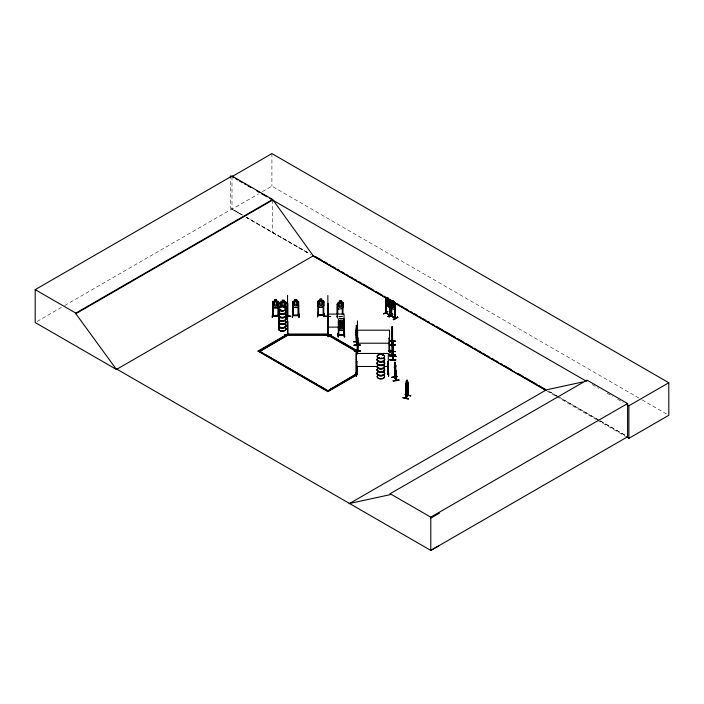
<?xml version="1.0" encoding="UTF-8"?>
<svg xmlns="http://www.w3.org/2000/svg" width="704" height="704" viewBox="0 0 704 704"><rect width="100%" height="100%" fill="white"/><g stroke="black" fill="none" stroke-linecap="round" stroke-linejoin="round"><path stroke-width="0.53" stroke-dasharray="3.52 2.64" d="M337.172 317.319L337.814 317.214M342.311 316.043L342.311 316.518L338.712 317.073M336.389 315.462L337.656 319.079M337.286 315.251C335.79 318.63 339.011 317.196 337.366 316.976M37.101 321.455L63.703 306.09M64.654 305.545L232.003 208.921L242.396 214.922M232.003 176.634L232.003 209.194L258.614 193.838M262.407 191.638L271.911 186.155L641.194 399.362M337.753 317.372L337.753 315.058M338.712 316.738L342.311 316.184M342.364 316.298L337.313 316.958M337.357 317.434L337.234 315.137M328.953 316.149L330.95 316.413L328.064 316.422M328.953 316.228L330.95 316.202M337.814 316.738L337.867 317.328M242.255 215.002L230.41 208.19L230.41 179.133M246.048 217.184L308.528 253.114L246.18 217.105M558.65 396.95L548.24 390.958L558.624 396.959M599.359 420.358L559.601 397.487L599.254 420.42M600.301 420.895L625.865 435.6M642.154 399.907L668.8 415.298M592.161 384.569L598.752 388.37M607.226 393.263L612.885 396.528M617.593 399.247L623.242 402.512M600.195 420.957L625.706 435.688M232.003 209.194L242.396 215.195M246.18 217.378L310.737 254.646M546.973 391.037L555.544 395.991M556.503 396.537L596.508 419.637M597.458 420.191L625.082 436.137M272.633 200.086L272.633 232.646M271.911 153.595L271.911 186.155M380.89 357.201A3.722 2.147 0 0 1 381.85 357.271"/><path stroke-width="1.06" d="M392.216 332.772L392.26 331.03M392.779 347.873L392.823 346.13M392.19 346.491L392.366 341.889M392.841 346.817C392.744 353.408 393.149 343.024 392.762 347.758M389.338 344.766C407.678 344.907 376.886 344.766 395.314 345.03M389.893 360.061L395.877 359.682L389.902 359.638L395.877 360.149L389.902 359.894M389.356 354.675C408.038 355.661 377.001 354.253 395.34 354.781M392.26 343.05L392.568 341.229M392.26 354.165L392.577 351.534L392.454 354.992L392.55 328.381L392.225 330.818M392.181 340.982L392.286 339.302L392.198 340.402M392.779 347.952L392.779 349.219L392.744 348.322M392.797 344.951L392.718 345.91L392.806 341.475L392.726 359.841M392.181 330.229L392.26 329.12M392.744 345.33L392.823 344.212M392.198 343.394L392.462 344.485M356.787 342.936L357.254 345.083L356.321 341.686M356.321 341.519L356.33 341.722M356.62 341.528L353.417 341.686L356.602 341.713L356.981 344.59M392.577 338.545L392.357 351.912L392.242 326.383L392.234 329.85M392.198 332.658L392.445 331.443L392.269 333.661M392.304 327.985L392.33 327.21M392.234 332.878L392.234 336.327L392.154 335.069M392.225 344.784L392.55 341.405L392.462 344.81M392.322 338.246L392.357 337.454M392.735 351.419L392.894 348.735M393.114 343.473L392.841 356.77M392.788 359.876L392.858 356.497M392.867 356.303L393.026 359.911L392.867 341.484M395.331 355.212L389.356 354.966M389.576 350.654L389.488 351.498L395.463 351.569L388.934 351.27L388.978 338.105L389.523 338.228L388.978 338.105M356.611 334.004L356.514 330.968L356.655 335.192M356.567 330.827L356.69 337.198L356.488 334.673L356.286 335.254M356.277 335.183C356.259 319.396 355.969 344.344 356.919 338.404M356.682 333.573L356.629 332.464M405.847 389.981L405.53 388.74L405.786 389.972L407.563 387.49L407.722 385.616M407.581 387.517L407.81 385.598M356.488 333.942L356.611 333.335M402.899 397.804L408.452 398.878M408.443 399.106L402.917 397.558M356.919 344.326L356.893 344.81M356.805 336.565L356.682 337.278L356.347 334.391M287.83 315.902L287.83 316.615M287.558 321.42L287.566 334.796L287.558 295.398M327.862 316.334L324.966 316.246L328.099 316.73M327.853 334.91L327.853 334.435M279.805 310.191L280.72 309.786M280.306 310.235L280.104 309.663M279.902 310.262L280.412 310.094M280.72 310.262L280.597 309.698M284.249 307.745L284.706 307.745M284.794 307.666L284.196 307.604M284.522 307.349L284.557 307.727M378.91 357.579L378.506 357.544M383.416 355.37L382.756 355.37L383.231 355.467M382.941 355.467L383.372 355.467M383.372 355.362L382.853 355.238M328.029 333.318L328.073 336.82L327.906 333.335M392.304 351.604L392.19 354.913M405.592 384.446L405.856 383.513L405.601 398.446L408.065 394.865L407.598 395.604L407.827 382.254L408.047 395.375L407.783 381.357M408.065 395.34L405.847 397.619M405.821 385.106L405.847 398.094M408.021 395.366L405.891 398.438M406.27 381.216L407.07 380.178L406.27 381.216L405.926 383.891L406.058 398.156M287.769 303.31L287.804 316.615M287.795 334.743L287.769 321.42M356.462 331.426L356.303 330.634M391.811 308.651L392.322 303.072L388.599 300.388L388.159 300.705L388.59 306.838L391.89 308.695L388.634 306.812M391.846 308.722L392.366 307.375M394.891 310.086L395.366 308.766L394.847 310.112L391.609 308.211M328.099 314.09L344.045 314.09L344.221 335.306L344.247 320.065L343.526 318.525L338.958 318.472L338.351 320.1L338.29 335.324L338.334 334.673L344.256 334.682M337.339 307.754L337.92 309.258L342.373 308.563L343.024 306.874L343.006 302.535L342.338 302.069L337.92 302.755L337.322 303.424L337.286 314.169M342.373 308.563L343.006 306.838M394.689 370.665C395.525 373.243 393.58 377.96 394.838 376.992M285.375 308.202L286.026 306.618M285.419 308.255L286.097 306.627M298.663 305.958L297.994 307.586L293.383 307.551L292.776 305.95M323.752 305.439L323.101 307.023C317.478 308.563 317.566 305.8 317.926 301.145L318.551 300.573L323.127 300.573L323.814 301.18L323.814 305.483L323.145 307.076L318.534 307.041L317.926 305.448M343.57 330.308L344.177 328.662L343.57 330.308L338.958 330.299L338.36 328.742M341.282 326.066L339.636 324.342L340.886 322.573L339.583 320.716L340.278 320.716L341.308 322.212L342.998 320.663L341.704 322.555L342.962 324.509L341.704 326.295L342.998 328.187L341.308 326.638L339.61 328.205L340.886 326.286L339.636 324.526L341.282 323.154M341.255 326.049L342.962 324.342L341.255 323.127M358.222 350.768L357.465 350.997L357.465 320.83M356.294 330.563L356.928 334.092M387.895 311.59L383.513 313.958L387.693 311.529M343.71 334.822L344.256 335.157M385.748 312.479L386.39 312.62L385.827 312.523M386.188 300.15L385.801 299.93L386.338 300.062L386.232 313.201L385.906 312.374M386.232 312.858L390.174 315.251L390.122 307.648M391.53 316.307C392.7 315.85 390.289 315.119 391.582 315.832M391.178 302.078L391.626 301.761L395.366 304.454L395.366 318.463L391.098 316.052L391.151 308.458M391.301 308.378L391.257 315.946L395.507 318.331L394.891 317.847M272.536 313.878L272.246 317.583L272.58 314.125M292.644 313.623L292.354 317.319L292.679 313.87M317.504 316.8L317.794 313.289L317.53 316.774M317.794 316.747L317.891 301.998L318.437 301.998L318.437 315.146M338.21 333.265L338.254 336.706M357.201 349.457L357.535 352.651M357.236 352.906L357.465 350.293M356.039 372.698L356.382 376.182L356.347 372.46M356.303 372.478L356.382 376.182M394.451 363.299L394.988 363.845M405.803 383.539L407.572 381.066M405.284 394.425L410.714 395.921L405.187 394.354M328.064 335.034L328.09 334.541M343.781 329.331L343.807 334.998M379.298 357.949L378.558 357.614L378.822 357.993M379.095 357.966L378.91 357.5M284.064 306.654L285.05 305.378L285.05 302.386L284.064 301.849L284.134 300.15L282.172 300.15L282.234 301.849L281.257 302.386L281.257 305.378L282.234 306.654M392.577 341.739L392.357 343.834M338.272 335.183L343.807 335.174M358.213 350.654L358.213 351.129M389.585 350.777L389.039 350.812M395.463 351.49L389.585 351.252M388.397 374.044L387.728 374.044L388.326 374.044M388.379 374.537L387.746 374.537L387.79 361.372L388.326 361.495L387.79 361.372M272.58 315.322L273.231 315.304L273.249 315.911L273.187 302.773L272.642 302.773M272.58 315.797L278.502 315.762M277.895 315.322C280.878 315.929 273.231 316.439 272.598 315.929M298.003 315.058L298.663 315.058L298.54 315.691L298.021 315.674L298.065 302.509L298.602 302.509M298.003 315.533L298.584 315.524M317.83 314.547L318.375 314.512M317.83 315.022L323.814 315.022M323.752 301.998L323.215 301.998L323.154 315.146L323.171 314.53L323.814 314.547M272.677 301.954L273.302 301.347L272.747 301.972L272.659 315.929M280.21 302.368L280.834 301.761L285.402 301.761L286.097 302.359M292.846 305.985L292.846 301.682L294.809 301.136L294.809 299.534L296.639 299.57L296.701 301.118M292.846 301.717L293.436 301.136L297.95 301.18L298.602 301.708L296.639 301.136L296.639 299.534L294.738 299.482L294.738 301.118M396.123 379.975L394.706 377.15L396.15 380.486L395.692 365.578L395.921 366.52M378.664 357.474L378.506 358.019M379.166 357.931L379.201 357.456L379.324 358.019M388.256 300.722L389.594 300.907L389.594 299.306L390.984 300.106L391.626 305.659L390.931 306.539L389.638 305.791L388.942 304.11L388.942 301.118L389.55 300.934M385.783 298.998L385.801 313.007L385.783 298.998L387.226 299.2M391.178 302.148L391.644 301.822M338.87 322.159L338.334 322.159L338.87 322.159L338.818 335.333L338.809 334.673M343.649 335.166L343.649 322.142L344.194 322.256L343.649 322.142M344.256 334.805L338.29 334.849M344.256 335.28L338.395 335.324M357.553 350.654L358.222 350.909M357.553 351.129L358.151 351.129M358.09 351.27L358.151 338.105L357.614 338.228M356.365 373.921L357.025 373.921L356.488 374.079M389.039 351.27L389.576 351.129M387.728 374.176L388.265 373.903L388.309 374.528L388.326 353.461L356.426 353.461L356.365 374.519L357.016 374.528L356.488 374.361M389.567 351.27L389.514 330.194L357.614 330.194L357.676 351.287L357.676 350.618M356.972 374.546L356.963 361.372L356.426 361.372L356.963 361.372M387.851 373.903L387.851 374.537M278.485 315.454L272.598 315.454M286.088 316.325L285.49 316.325L285.49 303.186L286.026 303.186M298.628 315.682L292.679 315.656L293.348 315.656L293.286 302.509L292.741 302.509M298.065 315.058L298.082 315.665M298.584 315.19L292.811 315.198M317.891 314.547L317.83 315.146M323.814 314.67L317.83 314.67M317.962 315.163L323.814 315.146M388.529 298.443L387.226 297.598L387.226 299.306L386.531 299.438L386.531 302.43L387.226 304.11L388.529 304.858M386.276 298.654L389.506 300.546L388.626 299.992L388.626 298.39L387.182 297.625M388.573 298.417L388.529 300.045L389.224 300.978M385.783 303.301L386.294 305.078L389.506 306.909M392.577 302.298L392.577 300.696L393.976 301.497L394.574 307.076L393.879 307.956L392.577 307.217L391.882 305.536L392.577 300.696M393.976 303.098L393.976 301.497M394.874 303.609L395.314 318.463M389.497 307.006L386.214 305.14L385.827 303.266M394.962 318.252L395.085 305.105M395.472 305.325L394.935 305.193M392.427 314.213L387.983 316.545L392.216 313.852M387.983 316.545L392.251 314.09L388.018 316.492M389.083 317.222L393.052 314.626M395.085 308.361L394.9 318.234L394.891 317.715M395.516 317.9L391.582 315.964L395.252 317.944M393.571 319.748C406.569 312.312 384.542 324.588 397.602 317.187M397.575 317.134L393.369 319.598M116.97 369.222L116.512 369.494L35.2 322.546L35.2 289.652L232.003 176.026L272.633 199.478L313.262 255.834L545.882 390.139M232.003 176.026L232.003 176.634L271.911 153.595L668.8 382.738L668.8 415.298L628.892 438.337L626.041 436.682M35.2 289.652L75.83 313.104L272.633 199.478M439.402 545.494L430.786 550.405L116.917 369.195L116.45 369.459L75.83 313.711L272.633 200.086M116.45 369.459L313.72 255.57M356.488 373.903L356.884 374.915L327.862 391.67L258.139 351.014L287.162 334.259L287.989 334.734L327.862 334.734L356.066 351.014L357.227 351.014L357.262 328.75M258.139 351.419L260.841 349.862M262.724 348.77L269.306 344.978M271.181 343.886L287.162 334.664L287.989 335.139L327.862 335.139L356.066 351.419L357.227 351.419M287.989 334.734L259.785 351.419L287.989 335.139L287.989 334.066L327.862 334.066M327.862 334.734L328.689 334.259L356.884 350.539L356.066 351.419M356.884 350.944L328.689 334.664L327.862 335.139L327.853 295.522M388.159 300.705L388.203 305.017M390.931 300.133L390.887 301.761L392.278 303.098L392.278 307.366M356.884 350.539L356.066 351.014L356.066 374.44L329.745 389.638M357.227 374.035L356.066 374.035L327.862 390.72M258.139 351.014L327.862 391.266L356.884 374.51L356.066 374.035M349.078 503.765L546.348 389.866L582.692 381.964M349.536 503.492L390.166 494.657L390.166 493.715L586.969 380.09L627.598 403.542L627.598 436.779L430.786 550.405L430.786 517.167L627.598 403.542M586.969 381.031L586.511 381.304L269.799 198.449M627.009 404.686L628.892 405.777L668.8 382.738M430.786 518.118L439.402 513.207M276.602 301.382L276.602 299.746L274.639 299.781L274.71 301.435L273.724 301.972L273.724 304.964L274.71 306.24L276.54 306.24L277.517 304.964L277.517 301.972L276.54 301.435L276.54 299.798M294.809 301.18L293.823 301.708L293.823 304.7L294.809 305.985L296.639 305.985L297.625 304.7L297.625 301.708L296.639 301.18M342.214 324.878L343.2 324.342L342.214 323.866M287.558 315.867L287.566 316.65M357.254 345.083L357.157 331.725L357.016 345.11M358.16 351.278L357.676 351.27M357.236 350.354L357.227 354.306M379.201 358.072L378.62 358.072M337.234 304.278L337.806 304.313L337.234 304.278L337.234 314.046M342.373 303.486L342.945 303.521L342.373 303.486L342.373 314.345M394.909 362.164L394.68 366.837L395.366 369.688L395.446 363.255L394.909 362.164L394.97 363.757M395.446 364.857L395.745 365.605M394.574 369.468C397.707 379.456 392.929 361.337 394.645 369.459M391.653 377.494L397.461 376.649M394.759 377.203L395.824 380.468M393.122 380.679L398.93 379.87M393.131 380.917L398.93 380.081M399.001 380.266L393.202 381.102M387.763 374.37L388.388 374.396M285.965 315.885L285.49 315.85M292.811 315.04L293.348 315.058M292.811 315.515L293.348 315.533M293.225 315.691L293.286 315.058M323.69 315.181L323.752 301.162L323.101 300.67M285.49 316.175L286.088 316.21M280.306 310.279L279.928 310.191M356.154 330.783L356.858 334.312M356.453 331.329L356.435 332.464M356.462 331.962L356.849 333.186M356.866 334.154L356.778 333.194M356.928 338.448L356.928 329.815M356.532 328.68L356.4 342.065L356.286 325.222L356.928 329.842M353.417 341.669L356.365 341.678M354.191 345.488L360.131 345.066L354.191 345.497L354.147 345.03L360.131 345.092M354.147 345.303L360.096 344.916M385.827 312.998L390.016 315.357L389.972 307.736M328.363 322.001L328.073 335.166M340.384 324.878L339.398 324.342L340.384 323.875L340.314 322.221L342.276 322.212L342.285 323.849M339.011 330.246L343.526 330.22M344.106 333.326L344.089 336.547M328.064 303.433L328.363 334.998M285.674 316.034L290.655 316.29L285.639 316.307M285.666 316.114L290.655 316.29M327.958 316.149L324.966 316.43M344.238 333.494L344.608 336.943L344.238 333.221M284.671 334.532C303.23 334.761 272.078 334.805 290.655 334.558M284.671 334.761L290.655 334.796M324.966 334.655C343.411 334.462 312.242 335.21 330.95 334.629M324.966 334.884L330.95 334.919M389.558 349.466L389.928 352.915L389.558 349.193M389.514 350.654L388.916 350.909M388.458 372.698L388.467 376.138M387.79 374.396L388.309 374.387M354.376 341.502L356.365 341.493M360.351 350.759L354.376 350.944M360.36 351.085L354.376 351.006L360.351 350.935M273.302 301.382L277.878 301.347L278.564 301.946L278.564 317.583L278.872 315.823M317.891 302.122L318.437 302.122M323.215 302.122L323.752 302.122M278.502 302.773L277.966 302.773L277.895 315.911M292.741 302.632L293.286 302.632M298.065 302.632L298.602 302.632M272.642 302.887L273.187 302.887M277.966 302.887L278.502 302.887M280.174 303.186L280.711 303.186L280.711 307.639M280.174 303.301L280.711 303.301M285.49 303.301L286.026 303.301M298.663 313.87L298.998 317.319L298.663 301.646M286.414 314.512L286.088 317.997L286.097 302.324M318.498 314.802L323.154 314.802M293.348 315.313L298.003 315.313M273.249 315.577L277.895 315.577M343.526 323.902L344.177 324.43L343.552 323.805L338.976 323.831L338.351 324.412L338.976 324.966L343.526 324.878L344.177 324.342L342.285 324.931L342.285 326.568M338.976 324.966L340.314 324.966L340.314 326.568L342.285 326.533M340.384 326.515L342.214 326.48M328.099 327.114L338.73 327.114M287.989 334.47L327.862 334.47M357.614 343.218L389.514 343.218M356.426 366.485L377.696 366.485M384.076 366.485L388.326 366.485M392.26 336.547L392.26 340.014M389.462 341.238L395.446 341.317M390.025 356.338L396.009 356.418M285.551 316.36L286.088 315.735M292.767 315.665L292.776 301.655M407.07 381.779L406.982 386.663L406.296 387.64L405.926 386.883M405.17 394.354L410.837 395.745M280.403 309.663L280.87 309.936L280.403 309.83M287.769 315.823L287.83 316.369M344.247 333.221L344.318 336.697M344.564 333.485L344.599 336.917M389.655 352.871L389.602 349.395M388.705 372.715L388.731 376.156M323.831 313.086L323.814 316.809L324.122 313.324M298.716 313.826L298.998 317.31M286.106 314.266L286.141 317.953M389.796 315.04L390.095 315.207M389.954 315.357L389.585 314.653M356.347 342.047L356.506 327.642L356.814 330.537M392.533 300.722L393.923 301.523M388.529 300.582L387.226 299.834L387.226 302.826L388.529 303.574M397.778 317.328L397.54 316.914L393.351 319.378M232.003 176.634L233.895 177.725M235.787 178.816L237.679 179.907M239.562 180.998L242.396 182.635M244.288 183.726L246.18 184.818M248.072 185.909L250.906 187.546M256.573 190.819L259.406 192.456M261.298 193.547L266.966 196.812M315.621 256.661L322.265 260.498M324.166 261.598L327.017 263.243M328.909 264.334L330.81 265.434M332.71 266.526L335.562 268.171M337.462 269.271L339.354 270.371M341.255 271.462L344.106 273.108M346.007 274.208L347.899 275.299M350.75 276.945L352.651 278.045M354.552 279.136L356.444 280.236M359.295 281.882L361.196 282.973M363.097 284.073L373.542 290.101M376.385 291.746L382.087 295.038M383.979 296.129L386.83 297.774M392.524 301.066L395.375 302.711M397.276 303.802L399.177 304.902M401.078 306.002L403.92 307.639M405.821 308.739L407.722 309.839M410.564 311.476L412.465 312.576M414.366 313.676L417.217 315.322M419.118 316.413L421.01 317.513M422.91 318.604L425.762 320.25M427.662 321.35L429.554 322.441M432.406 324.086L434.306 325.186M436.207 326.278L442.851 330.114M444.752 331.214L455.198 337.242M457.09 338.342L463.742 342.179M465.634 343.27L472.287 347.116M474.179 348.207L477.03 349.853M478.931 350.953L480.832 352.044M482.733 353.144L485.575 354.79M487.476 355.881L489.377 356.981M492.219 358.626L494.12 359.718M496.021 360.818L497.922 361.909M500.773 363.554L502.665 364.654M504.566 365.746L511.21 369.591M517.862 373.428L523.556 376.71M525.457 377.81L536.853 384.384M538.745 385.484L545.398 389.321M312.638 255.746L388.846 299.746M393.606 302.491L546.022 390.491M356.884 374.915L356.066 374.44L357.227 374.44L357.227 366.362M260.85 352.035L263.674 353.663M265.558 354.754L308.898 379.773M310.79 380.864L317.381 384.674M319.264 385.757L326.806 390.113M390.166 493.715L430.786 517.167M342.311 302.13L343.024 302.57L342.945 314.38M285.375 301.849L286.026 302.386M278.502 301.972L277.878 301.347M395.859 379.984L395.974 370.392M278.608 317.513L278.643 315.823M341.114 302.262L341.114 300.661L339.214 300.951L339.293 302.632L338.351 303.318L338.351 306.302L339.293 307.437L341.062 307.164L342.012 305.738L342.012 302.746L341.062 302.359L341.044 300.722M337.902 309.223L337.383 307.701M394.997 362.71L395.287 363.898L394.997 363.238M394.592 363.088L395.683 365.614M344.247 320.1L343.57 318.507M338.422 328.698L339.011 330.282M392.216 354.913L392.242 326.383M356.391 331.795L356.338 327.738L356.585 331.628M356.462 334.946L356.682 336.002L356.506 328.918M356.233 336.996L356.787 339.662M356.506 331.91L356.708 332.966M394.865 377.441L394.495 363.229L394.451 367.567M394.83 377.441L394.821 370.973M392.181 333.221L392.198 333.942M392.726 350.17L392.797 351.419M357.526 350.055L357.57 352.915M290.655 334.77L284.671 334.787M628.892 405.777L628.892 438.337M407.009 380.169L407.044 381.867M391.688 307.507L391.582 316.307L391.538 307.595M389.734 307.428L389.585 315.163L389.585 306.434M386.338 304.41L386.382 313.113M342.426 303.6L342.426 314.459M337.753 304.198L337.806 314.081M328.689 391.195L258.966 350.944M280.271 302.35L280.271 306.654M280.21 302.333L280.174 307.639M274.639 299.746L274.639 301.382M230.41 175.903L230.41 178.059M75.83 313.104L75.83 313.711M384.164 362.243A3.784 2.182 0 0 1 380.89 365.517A3.784 2.182 0 0 1 377.617 362.243M384.111 362.472A3.722 2.147 0 0 1 380.89 365.693A3.722 2.147 0 0 1 377.661 362.472M384.102 365.279A3.705 2.138 0 0 1 380.89 368.491A3.705 2.138 0 0 1 377.678 365.279M384.129 365.473A3.74 2.156 0 0 1 380.89 368.711A3.74 2.156 0 0 1 377.652 365.473M384.164 358.653A3.784 2.182 0 0 1 380.89 361.926A3.784 2.182 0 0 1 377.617 358.653M384.111 361.865A3.722 2.147 0 0 1 380.89 365.094A3.722 2.147 0 0 1 377.661 361.865M384.12 358.873A3.731 2.156 0 0 1 380.89 362.102A3.731 2.156 0 0 1 377.661 358.873M384.164 362.058A3.784 2.182 0 0 1 380.89 365.332A3.784 2.182 0 0 1 377.617 362.058M384.164 358.468A3.784 2.182 0 0 1 380.89 361.742A3.784 2.182 0 0 1 377.617 358.468M384.111 358.274A3.722 2.147 0 0 1 380.89 361.495A3.722 2.147 0 0 1 377.661 358.274M384.164 372.486A3.784 2.182 0 0 1 380.89 375.76A3.784 2.182 0 0 1 377.617 372.486M384.111 372.715A3.722 2.147 0 0 1 380.89 375.936A3.722 2.147 0 0 1 377.661 372.715M384.102 375.522A3.705 2.138 0 0 1 380.89 378.734A3.705 2.138 0 0 1 377.678 375.522M384.111 365.807A3.722 2.147 0 0 1 380.89 369.037A3.722 2.147 0 0 1 377.661 365.807M384.129 375.716A3.74 2.156 0 0 1 380.89 378.954A3.74 2.156 0 0 1 377.652 375.716M384.129 365.622A3.74 2.156 0 0 1 380.89 368.861A3.74 2.156 0 0 1 377.652 365.622M384.164 368.896A3.784 2.182 0 0 1 380.89 372.17A3.784 2.182 0 0 1 377.617 368.896M384.111 372.108A3.722 2.147 0 0 1 380.89 375.338A3.722 2.147 0 0 1 377.661 372.108M384.12 369.116A3.731 2.156 0 0 1 380.89 372.346A3.731 2.156 0 0 1 377.661 369.116M384.164 372.302A3.784 2.182 0 0 1 380.89 375.575A3.784 2.182 0 0 1 377.617 372.302M384.164 368.711A3.784 2.182 0 0 1 380.89 371.985A3.784 2.182 0 0 1 377.617 368.711M384.111 368.518A3.722 2.147 0 0 1 380.89 371.738A3.722 2.147 0 0 1 377.661 368.518M285.56 314.486A3.784 2.182 0 0 1 282.286 317.759A3.784 2.182 0 0 1 279.004 314.486M285.516 314.706A3.731 2.156 0 0 1 282.286 317.944A3.731 2.156 0 0 1 279.048 314.706M285.498 317.522A3.714 2.147 0 0 1 282.286 320.742A3.714 2.147 0 0 1 279.066 317.522M285.516 317.715A3.731 2.156 0 0 1 282.286 320.954A3.731 2.156 0 0 1 279.048 317.715M285.56 310.895A3.784 2.182 0 0 1 282.286 314.169A3.784 2.182 0 0 1 279.004 310.895M285.516 314.107A3.731 2.156 0 0 1 282.286 317.337A3.731 2.156 0 0 1 279.048 314.107M285.507 311.115A3.722 2.147 0 0 1 282.286 314.345A3.722 2.147 0 0 1 279.057 311.115M285.56 314.301A3.784 2.182 0 0 1 282.286 317.574A3.784 2.182 0 0 1 279.004 314.301M285.56 310.71A3.784 2.182 0 0 1 282.286 313.984A3.784 2.182 0 0 1 279.004 310.71M285.507 310.517A3.722 2.147 0 0 1 282.286 313.738A3.722 2.147 0 0 1 279.057 310.517M285.56 324.729A3.784 2.182 0 0 1 282.286 328.002A3.784 2.182 0 0 1 279.004 324.729M285.516 324.949A3.731 2.156 0 0 1 282.286 328.187A3.731 2.156 0 0 1 279.048 324.949M285.498 318.058A3.705 2.138 0 0 1 282.286 321.27A3.705 2.138 0 0 1 279.074 318.058M285.516 327.958A3.731 2.156 0 0 1 282.286 331.197A3.731 2.156 0 0 1 279.048 327.958M285.525 317.865A3.74 2.156 0 0 1 282.286 321.103A3.74 2.156 0 0 1 279.048 317.865M285.56 321.138A3.784 2.182 0 0 1 282.286 324.412A3.784 2.182 0 0 1 279.004 321.138M285.516 324.35A3.731 2.156 0 0 1 282.286 327.58A3.731 2.156 0 0 1 279.048 324.35M285.516 321.358A3.731 2.156 0 0 1 282.286 324.588A3.731 2.156 0 0 1 279.048 321.358M285.56 324.544A3.784 2.182 0 0 1 282.286 327.818A3.784 2.182 0 0 1 279.004 324.544M285.56 320.954A3.784 2.182 0 0 1 282.286 324.227A3.784 2.182 0 0 1 279.004 320.954M285.507 320.76A3.722 2.147 0 0 1 282.286 323.981A3.722 2.147 0 0 1 279.057 320.76M389.47 341.123L395.446 341.194L389.47 341.123M390.034 356.215L396.009 356.294L390.034 356.215M395.842 370.788L395.683 371.976L395.921 370.823M278.564 306.214L277.851 307.789L273.337 307.754L272.747 306.205L273.284 307.842L277.895 307.842L278.564 306.249M338.246 336.899L338.254 333.247L338.21 336.934M406.868 380.697L406.419 381.858L406.868 380.697M406.982 382.386L406.296 383.372L406.296 386.364L406.982 385.378L406.982 382.386M343.2 327.386L342.214 328.671L340.384 328.689L339.398 327.413L339.398 321.35L340.384 320.074L342.214 320.074L343.2 321.35L343.2 327.386M322.775 304.19L321.79 305.474L319.959 305.474L318.974 304.19L318.974 301.198L319.959 300.67L319.889 298.971L321.851 299.006L321.79 300.67L322.775 301.198L322.775 304.19M340.754 301.074L339.61 301.25L339.61 301.787L340.754 301.611L340.754 301.074M341.062 302.896L339.293 303.169L339.293 306.161L341.062 305.888L341.062 302.896M397.47 376.473L391.6 377.37L397.461 376.473M341.889 322.538L340.71 322.538L340.71 323.074L341.889 323.066L341.889 322.538M342.214 324.403L340.384 324.412L342.214 324.342M342.214 327.395L340.384 327.404L340.384 321.35L342.214 321.35L342.214 327.395M321.464 299.332L320.285 299.332L320.285 299.869L321.464 299.869L321.464 299.332M296.314 299.842L295.134 299.842L295.134 300.37L296.314 300.37L296.314 299.842M276.214 300.098L275.035 300.098L275.035 300.634L276.214 300.634L276.214 300.098M283.738 300.511L282.559 300.511L282.559 301.048L283.738 301.048L283.738 300.511M321.79 301.198L319.959 301.198L319.959 304.19L321.79 304.19L321.79 301.198M296.639 301.708L294.809 301.708L294.809 304.7L296.639 304.7L296.639 301.708M276.54 301.972L274.71 301.972L274.71 304.964L276.54 304.964L276.54 301.972M284.064 302.386L282.234 302.386L282.234 305.378L284.064 305.378L284.064 302.386M341.889 325.679L340.71 325.679L340.71 326.216L341.889 326.216L341.889 325.679M388.3 298.575L387.455 298.1L388.3 299.112L388.3 298.575M393.65 301.682L392.806 301.206L393.65 302.218L393.65 301.682M393.879 303.688L392.577 302.94L392.577 305.932L393.879 306.671L393.879 303.688M390.702 300.265L389.875 299.781L390.702 300.802L390.702 300.265M390.931 302.271L389.638 301.523L389.638 304.515L390.931 305.263L390.931 302.271M395.366 365.42L394.918 364.39L395.366 368.412L395.366 365.42M379.025 358.195A3.722 2.147 0 0 0 384.613 356.33A3.722 2.147 0 0 0 379.025 354.473A3.722 2.147 0 0 0 379.025 358.195M379.025 358.503A3.722 2.147 0 0 0 384.613 356.638A3.722 2.147 0 0 0 379.025 354.781A3.722 2.147 0 0 0 379.025 358.503M280.412 310.455A3.74 2.156 0 0 0 286.018 308.59A3.74 2.156 0 0 0 280.412 306.715A3.74 2.156 0 0 0 280.412 310.455M280.43 310.737A3.705 2.138 0 0 0 285.991 308.88A3.705 2.138 0 0 0 280.43 307.032A3.705 2.138 0 0 0 280.43 310.737M280.412 310.57A3.74 2.156 0 0 0 286.018 308.704A3.74 2.156 0 0 0 280.412 306.838A3.74 2.156 0 0 0 280.412 310.57M282.286 330.986A3.722 2.147 0 0 0 285.507 327.765A3.74 2.156 0 0 1 282.286 331.082A3.74 2.156 0 0 1 279.048 327.844A3.722 2.147 0 0 0 282.286 330.986"/></g></svg>
